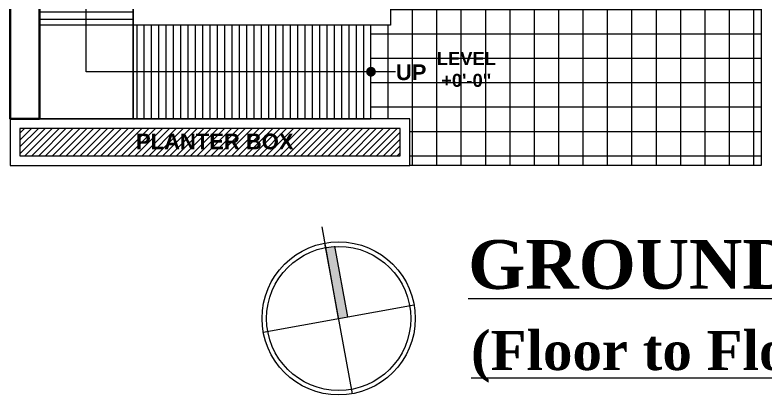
# Model space of a CAD drawing. Header units: feet. Extents: x 25261344 to 25389498, y 30010528 to 30074588.
# Drawn here: x 25355309.3 to 25355694.3, y 30071740 to 30071934.9 of the extents above; entities that cross this region are included whole.
import ezdxf

# ---------------------------------------------------------------- set-up
doc = ezdxf.new("R2010")
doc.units = ezdxf.units.FT
doc.header["$LTSCALE"] = 30
doc.header["$MEASUREMENT"] = 0
doc.linetypes.add('ACAD_ISO02W100', pattern=[15, 12, -3])
for name, color, linetype, lineweight in [('Dotted ( above)_DoA', 253, 'ACAD_ISO02W100', 13), ('Floor Case', 251, 'Continuous', 13), ('hatch', 252, 'Continuous', 5), ('LINE', 193, 'Continuous', 9), ('Ramp', 252, 'Continuous', 9), ('Road', 250, 'Continuous', 13), ('TEXT', 7, 'Continuous', 18), ('TITLE TEXT', 7, 'Continuous', 18), ('Veranda', 31, 'Continuous', 13), ('WALL', 7, 'Continuous', 35)]:
    doc.layers.add(name, color=color, linetype=linetype, lineweight=lineweight)
doc.styles.add('MtXpl_Times_New_Roma', font='timesbd.ttf')
doc.styles.add('NARROW', font='ARIALN.TTF')

msp = doc.modelspace()

# ---------------------------------------------------------------- hatches: boundary and pattern name
at = {"layer": 'hatch', "lineweight": 15, "ltscale": 0.04}
h = msp.add_hatch(dxfattribs=at)
h.set_pattern_fill('NET', color=256, scale=100)
h.set_pattern_definition([(0, (25039250.547, 30104812.701), (0, 12.5), []), (90, (25039250.547, 30104812.701), (-12.5, 8e-16), [])])
h.paths.add_polyline_path([(25355501.75, 30072065.7), (25355676.75, 30072065.7), (25355676.75, 30072006.7), (25355691.75, 30072006.7), (25355691.75, 30071857.7), (25355511.75, 30071857.7), (25355511.75, 30071881.7), (25355491.75, 30071881.7), (25355491.75, 30071929.7), (25355501.75, 30071929.7)])
at = {"layer": 'Ramp', "ltscale": 0.04}
h = msp.add_hatch(dxfattribs=at)
h.set_pattern_fill('ANSI31,_O', color=256, scale=30, angle=-45)
h.set_pattern_definition([(5e-10, (25039250.547, 30104812.7014), (-3e-11, 3.75), [])])
h.paths.add_polyline_path([(25355321.75, 30071929.7), (25355321.75, 30072173.7), (25355369.75, 30072173.7), (25355369.75, 30071929.7)])
h = msp.add_hatch(dxfattribs=at)
h.set_pattern_fill('ANSI31', color=256, scale=30, angle=45)
h.set_pattern_definition([(90, (25039250.547, 30104800.7014), (-3.75, 0), [])])
h.paths.add_polyline_path([(25355369.75, 30071881.7), (25355491.75, 30071881.7), (25355491.75, 30071929.7), (25355369.75, 30071929.7)])
at = {"layer": 'TITLE TEXT'}
msp.add_hatch(color=256, dxfattribs=at).paths.add_polyline_path([(25355473.34, 30071816.19, 0.032487), (25355468.57, 30071815.64), (25355475.18, 30071779.27), (25355479.89, 30071780.13)])
at = {"layer": 'Veranda', "ltscale": 0.04}
h = msp.add_hatch(dxfattribs=at)
h.set_pattern_fill('ANSI31', color=85, scale=20, angle=180)
h.set_pattern_definition([(225, (25039250.547, 30104812.7014), (1.767766953, -1.767766953), [])])
h.paths.add_polyline_path([(25355506.75, 30071876.7), (25355311.75, 30071876.7), (25355311.75, 30071862.7), (25355506.75, 30071862.7)])

# ---------------------------------------------------------------- linework, layer by layer
at = {"layer": 'Dotted ( above)_DoA', "ltscale": 150}
msp.add_lwpolyline([(25355691.75, 30072006.7), (25355691.75, 30071857.7), (25355511.75, 30071857.7)], dxfattribs=at)
at = {"layer": 'Floor Case', "ltscale": 0.04}
for points in [[(25355369.75, 30072173.7), (25355501.75, 30072173.7), (25355501.75, 30071929.7), (25355369.75, 30071929.7)], [(25355511.75, 30071881.7), (25355306.75, 30071881.7), (25355306.75, 30071857.7), (25355511.75, 30071857.7)], [(25355506.75, 30071876.7), (25355311.75, 30071876.7), (25355311.75, 30071862.7), (25355506.75, 30071862.7)]]:
    msp.add_lwpolyline(points, close=True, dxfattribs=at)
at = {"layer": 'LINE', "color": 0, "ltscale": 10}
msp.add_lwpolyline([(25355504.26, 30071905.79), (25355345.75, 30071905.79), (25355345.75, 30072197.7), (25355441.75, 30072197.7), (25355441.75, 30072197.7), (25355441.75, 30072197.7), (25355441.75, 30072197.7)], dxfattribs=at)
at = {"layer": 'Ramp', "ltscale": 0.04}
for points in [[(25355321.75, 30071929.7), (25355321.75, 30072173.7), (25355369.75, 30072173.7), (25355369.75, 30071929.7)], [(25355321.75, 30071881.7), (25355369.75, 30071881.7), (25355369.75, 30071929.7), (25355321.75, 30071929.7)], [(25355369.75, 30071881.7), (25355491.75, 30071881.7), (25355491.75, 30071929.7), (25355369.75, 30071929.7)]]:
    msp.add_lwpolyline(points, close=True, dxfattribs=at)
at = {"layer": 'Road', "color": 251, "const_width": 2.5}
msp.add_lwpolyline([(25355491.75, 30071904.54, -1), (25355491.75, 30071907.04, -1)], format="xyb", close=True, dxfattribs=at)
at = {"layer": 'TITLE TEXT'}
for p, q in [((25355475.18, 30071779.27), (25355466.66, 30071826.17)), ((25355475.18, 30071779.27), (25355466.66, 30071826.17)), ((25355482.19, 30071740.64), (25355468.16, 30071817.91)), ((25355479.89, 30071780.13), (25355473.3, 30071816.38)), ((25355436.55, 30071772.26), (25355513.81, 30071786.29))]:
    msp.add_line(p, q, dxfattribs=at)
for radius in [39.26, 36.96]:
    msp.add_circle((25355475.18, 30071779.27), radius, dxfattribs=at)
at = {"layer": 'WALL', "ltscale": 10}
msp.add_lwpolyline([(25355321.75, 30071881.7), (25355306.75, 30071881.7), (25355306.75, 30071969.74), (25355321.75, 30071969.74)], close=True, dxfattribs=at)

# ---------------------------------------------------------------- texts
at = {"layer": 'TEXT', "ltscale": 0.3, "attachment_point": 2, "style": 'NARROW'}
for s, insert, char_height, width in [('{\\fArial|b1|i0|c0|p34;LEVEL\\P+0\'-0"}', (25355540.62, 30071915.92), 6.72, 45.9203), ('{\\fArial|b1|i0|c0|p34;UP}', (25355512.35, 30071909.57), 8.064, 55.1043), ('{\\fArial|b1|i0|c0|p34;PLANTER BOX}', (25355411.65, 30071874.07), 8.064, 343.377)]:
    msp.add_mtext(s, dxfattribs=dict(at, insert=insert, char_height=char_height, width=width))
at = {"layer": 'TITLE TEXT', "style": 'MtXpl_Times_New_Roma'}
for s, height, p in [('%%UGROUND FLOOR PLAN', 25, (25355541.53, 30071794.46)), ('%%U(Floor to Floor  12\'-0")', 20, (25355543.03, 30071752.79))]:
    msp.add_text(s, height=height, dxfattribs=at).set_placement(p)

doc.saveas('drawing.dxf')
